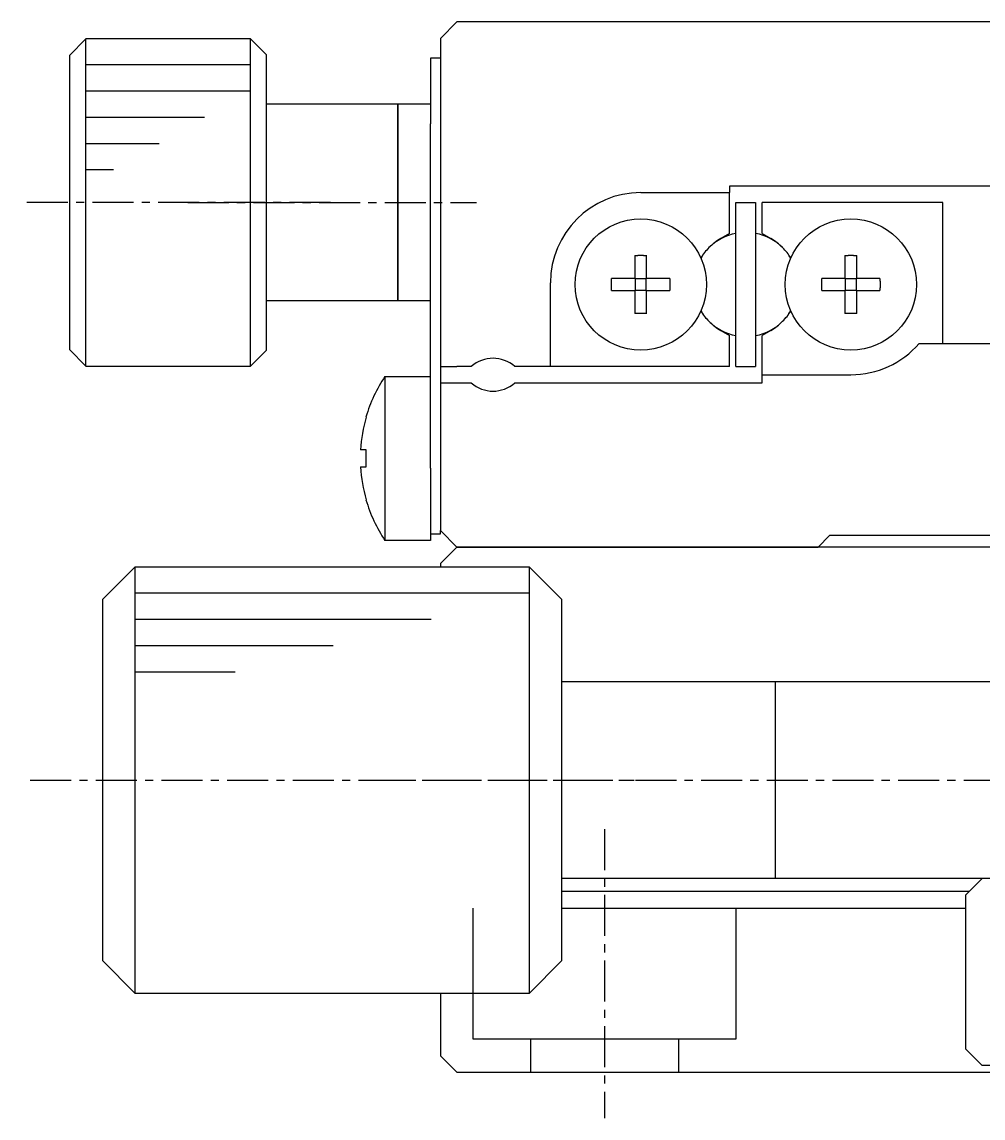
# Model space of a CAD drawing. Extents: x 164 to 411, y 80 to 309.
# Drawn here: x 164.24 to 193.52, y 128.36 to 161.76 of the extents above; entities that cross this region are included whole.
import ezdxf

# ---------------------------------------------------------------- set-up
doc = ezdxf.new("R2010")
doc.units = 0
doc.linetypes.add('CENTER', pattern=[2, 1.25, -0.25, 0.25, -0.25])
doc.layers.get('0').update_dxf_attribs({"linetype": 'CONTINUOUS'})
doc.layers.add('CENTER', color=1, linetype='CENTER')

msp = doc.modelspace()

# ---------------------------------------------------------------- linework, layer by layer
at = {"color": 7, "linetype": 'CONTINUOUS'}
for p, q in [((176.988, 161.255), (177.488, 161.755)), ((236.488, 161.755), (177.488, 161.755)), ((166.188, 161.239), (165.688, 160.737)), ((166.188, 151.271), (166.188, 161.239)), ((166.688, 161.239), (166.188, 161.239)), ((166.688, 161.255), (171.188, 161.255)), ((166.688, 161.255), (166.688, 161.239)), ((171.188, 161.255), (171.188, 151.255)), ((171.188, 161.255), (171.688, 160.755)), ((176.988, 161.255), (176.988, 151.255)), ((165.688, 160.737), (165.688, 151.773)), ((171.688, 151.755), (171.688, 160.755)), ((176.688, 160.655), (176.688, 158.655)), ((176.988, 160.655), (176.688, 160.655)), ((171.688, 159.255), (175.688, 159.255)), ((175.688, 153.255), (175.688, 159.255)), ((175.688, 159.255), (175.688, 153.255)), ((175.688, 159.255), (176.688, 159.255)), ((176.688, 148.155), (176.688, 158.655)), ((228.188, 156.755), (185.788, 156.755)), ((185.788, 156.755), (185.788, 156.555)), ((183.088, 156.555), (185.788, 156.555)), ((185.788, 155.306), (185.788, 156.555)), ((185.988, 151.255), (185.988, 156.255)), ((185.988, 156.255), (186.588, 156.255)), ((186.588, 156.255), (186.588, 151.255)), ((192.288, 156.255), (186.788, 156.255)), ((186.788, 155.306), (186.788, 156.255)), ((192.288, 151.955), (192.288, 156.255)), ((185.788, 155.306), (185.528, 155.156)), ((186.788, 155.306), (187.048, 155.156)), ((182.908, 154.642), (182.908, 153.935)), ((183.268, 153.935), (183.268, 154.642)), ((189.308, 154.642), (189.308, 153.935)), ((189.668, 153.935), (189.668, 154.642)), ((180.338, 151.255), (180.338, 153.805)), ((182.908, 153.935), (182.202, 153.935)), ((182.918, 153.925), (182.908, 153.935)), ((182.918, 153.925), (182.918, 153.586)), ((183.258, 153.925), (182.918, 153.925)), ((183.258, 153.925), (183.268, 153.935)), ((183.258, 153.586), (183.258, 153.925)), ((183.974, 153.935), (183.268, 153.935)), ((189.308, 153.935), (188.602, 153.935)), ((189.318, 153.925), (189.308, 153.935)), ((189.318, 153.925), (189.318, 153.586)), ((189.658, 153.925), (189.318, 153.925)), ((189.658, 153.925), (189.668, 153.935)), ((189.658, 153.586), (189.658, 153.925)), ((190.374, 153.935), (189.668, 153.935)), ((182.202, 153.575), (182.908, 153.575)), ((182.918, 153.586), (182.908, 153.575)), ((182.908, 153.575), (182.908, 152.869)), ((182.918, 153.586), (183.258, 153.586)), ((183.258, 153.586), (183.268, 153.575)), ((183.268, 152.869), (183.268, 153.575)), ((183.268, 153.575), (183.974, 153.575)), ((188.602, 153.575), (189.308, 153.575)), ((189.318, 153.586), (189.308, 153.575)), ((189.308, 153.575), (189.308, 152.869)), ((189.318, 153.586), (189.658, 153.586)), ((189.658, 153.586), (189.668, 153.575)), ((189.668, 152.869), (189.668, 153.575)), ((189.668, 153.575), (190.374, 153.575)), ((175.688, 153.255), (171.688, 153.255)), ((176.688, 153.255), (175.688, 153.255)), ((185.528, 152.355), (185.788, 152.204)), ((187.048, 152.355), (186.788, 152.204)), ((185.788, 151.255), (185.788, 152.204)), ((186.788, 151.005), (186.788, 152.204)), ((165.688, 151.773), (166.188, 151.271)), ((171.688, 151.755), (171.188, 151.255)), ((191.567, 151.955), (194.188, 151.955)), ((166.188, 151.271), (166.688, 151.271)), ((166.688, 151.271), (166.688, 151.255)), ((171.188, 151.255), (166.688, 151.255)), ((176.988, 151.255), (176.988, 150.755)), ((176.988, 151.255), (177.488, 151.255)), ((177.926, 151.255), (177.488, 151.255)), ((180.338, 151.255), (179.249, 151.255)), ((185.788, 151.255), (180.338, 151.255)), ((185.988, 151.255), (186.588, 151.255)), ((186.788, 150.755), (186.788, 151.005)), ((186.788, 151.005), (189.488, 151.005)), ((175.296, 150.955), (176.688, 150.955)), ((175.296, 150.955), (175.296, 145.955)), ((176.988, 150.755), (176.988, 146.255)), ((176.988, 150.755), (177.488, 150.755)), ((177.488, 150.755), (177.926, 150.755)), ((179.249, 150.755), (186.788, 150.755)), ((174.725, 149.714), (174.718, 149.717)), ((174.725, 148.715), (174.553, 148.715)), ((174.553, 148.195), (174.725, 148.195)), ((176.688, 148.155), (176.688, 146.155)), ((174.718, 147.193), (174.725, 147.197)), ((176.688, 146.155), (176.988, 146.155)), ((176.688, 146.155), (176.688, 145.955)), ((176.988, 146.255), (177.488, 145.755)), ((176.988, 146.155), (176.988, 146.255)), ((188.838, 146.105), (188.488, 145.755)), ((196.788, 146.105), (188.838, 146.105)), ((176.688, 145.955), (175.296, 145.955)), ((176.988, 145.255), (177.488, 145.755)), ((176.988, 145.255), (177.488, 145.755)), ((188.488, 145.755), (177.488, 145.755)), ((177.488, 145.755), (188.488, 145.755)), ((225.488, 145.755), (188.488, 145.755)), ((166.688, 144.155), (167.688, 145.155)), ((167.688, 132.155), (167.688, 145.155)), ((167.688, 145.155), (179.688, 145.155)), ((176.988, 145.255), (176.988, 145.155)), ((176.988, 145.255), (176.988, 145.155)), ((179.688, 145.155), (180.688, 144.155)), ((179.688, 145.155), (179.688, 138.596)), ((166.688, 144.155), (166.688, 133.155)), ((180.688, 138.605), (180.688, 144.155)), ((180.688, 141.655), (187.188, 141.655)), ((187.183, 141.655), (187.188, 141.655)), ((187.188, 141.655), (196.188, 141.655)), ((187.188, 141.655), (187.193, 141.655)), ((187.188, 138.788), (187.188, 141.655)), ((187.188, 138.655), (187.188, 138.788)), ((187.188, 138.498), (187.188, 138.655)), ((179.688, 138.596), (179.688, 132.155)), ((180.688, 133.155), (180.688, 138.605)), ((187.188, 135.655), (187.188, 138.498)), ((187.188, 135.655), (180.688, 135.655)), ((187.188, 135.655), (187.183, 135.655)), ((196.188, 135.655), (187.188, 135.655)), ((187.193, 135.655), (187.188, 135.655)), ((192.988, 135.155), (193.488, 135.655)), ((193.088, 135.255), (180.688, 135.255)), ((192.988, 130.455), (192.988, 135.155)), ((180.688, 134.755), (192.988, 134.755)), ((167.688, 132.155), (166.688, 133.155)), ((180.688, 133.155), (179.688, 132.155)), ((179.688, 132.155), (167.688, 132.155)), ((176.988, 132.155), (176.988, 131.455)), ((176.988, 131.455), (176.988, 130.255)), ((193.488, 129.955), (192.988, 130.455)), ((177.488, 129.755), (176.988, 130.255)), ((198.535, 129.955), (193.488, 129.955)), ((177.488, 129.755), (236.488, 129.755))]:
    msp.add_line(p, q, dxfattribs=at)
at = {"color": 3, "linetype": 'CONTINUOUS'}
for p, q in [((166.188, 160.455), (171.188, 160.455)), ((166.188, 159.655), (171.188, 159.655)), ((166.188, 158.855), (169.802, 158.855)), ((166.188, 158.055), (168.417, 158.055)), ((166.188, 157.255), (167.031, 157.255)), ((167.688, 144.355), (179.688, 144.355)), ((167.688, 143.555), (176.702, 143.555)), ((167.688, 142.755), (173.717, 142.755)), ((167.688, 141.955), (170.731, 141.955)), ((177.988, 130.755), (177.988, 134.755)), ((185.988, 134.755), (185.988, 130.755)), ((185.988, 130.755), (177.988, 130.755)), ((179.738, 129.755), (179.738, 130.755)), ((184.238, 130.755), (184.238, 129.755))]:
    msp.add_line(p, q, dxfattribs=at)
at = {"color": 7, "linetype": 'CONTINUOUS'}
for points in [[(182.909, 154.642, 0), (182.911, 154.642, 0), (182.913, 154.642, 0), (182.917, 154.642, 0), (182.919, 154.642, 0), (182.923, 154.642, 0), (182.925, 154.642, 0), (182.927, 154.642, 0), (182.931, 154.642, 0), (182.933, 154.642, 0), (182.937, 154.642, 0), (182.939, 154.642, 0), (182.941, 154.642, 0), (182.945, 154.642, 0), (182.947, 154.642, 0), (182.951, 154.642, 0), (182.953, 154.642, 0), (182.955, 154.642, 0), (182.959, 154.642, 0), (182.961, 154.642, 0), (182.965, 154.642, 0), (182.967, 154.642, 0), (182.969, 154.642, 0), (182.973, 154.642, 0), (182.975, 154.642, 0), (182.979, 154.642, 0), (182.981, 154.642, 0), (182.985, 154.642, 0), (182.987, 154.642, 0), (182.989, 154.642, 0), (182.993, 154.642, 0), (182.995, 154.642, 0), (182.999, 154.642, 0), (183.001, 154.642, 0), (183.003, 154.642, 0), (183.007, 154.644, 0), (183.009, 154.644, 0), (183.013, 154.644, 0), (183.015, 154.644, 0), (183.017, 154.644, 0), (183.021, 154.644, 0), (183.023, 154.644, 0), (183.027, 154.644, 0), (183.029, 154.644, 0), (183.031, 154.644, 0), (183.035, 154.644, 0), (183.037, 154.644, 0), (183.041, 154.644, 0), (183.043, 154.644, 0), (183.045, 154.644, 0), (183.049, 154.644, 0), (183.051, 154.644, 0), (183.055, 154.644, 0), (183.057, 154.644, 0), (183.059, 154.644, 0), (183.063, 154.644, 0), (183.065, 154.644, 0), (183.069, 154.644, 0), (183.071, 154.644, 0), (183.075, 154.644, 0), (183.077, 154.644, 0), (183.079, 154.644, 0), (183.083, 154.644, 0), (183.085, 154.644, 0), (183.089, 154.644, 0), (183.091, 154.644, 0), (183.093, 154.644, 0), (183.097, 154.644, 0), (183.099, 154.644, 0), (183.103, 154.644, 0), (183.105, 154.644, 0), (183.107, 154.644, 0), (183.111, 154.644, 0), (183.113, 154.644, 0), (183.117, 154.644, 0), (183.119, 154.644, 0), (183.121, 154.644, 0), (183.125, 154.644, 0), (183.127, 154.644, 0), (183.131, 154.644, 0), (183.133, 154.644, 0), (183.135, 154.644, 0), (183.139, 154.644, 0), (183.141, 154.644, 0), (183.145, 154.644, 0), (183.147, 154.644, 0), (183.151, 154.644, 0), (183.153, 154.644, 0), (183.155, 154.644, 0), (183.159, 154.644, 0), (183.161, 154.644, 0), (183.165, 154.644, 0), (183.167, 154.644, 0), (183.169, 154.644, 0), (183.173, 154.642, 0), (183.175, 154.642, 0), (183.179, 154.642, 0), (183.181, 154.642, 0), (183.183, 154.642, 0), (183.187, 154.642, 0), (183.189, 154.642, 0), (183.193, 154.642, 0), (183.195, 154.642, 0), (183.197, 154.642, 0), (183.201, 154.642, 0), (183.203, 154.642, 0), (183.207, 154.642, 0), (183.209, 154.642, 0), (183.211, 154.642, 0), (183.215, 154.642, 0), (183.217, 154.642, 0), (183.221, 154.642, 0), (183.223, 154.642, 0), (183.225, 154.642, 0), (183.229, 154.642, 0), (183.231, 154.642, 0), (183.235, 154.642, 0), (183.237, 154.642, 0), (183.241, 154.642, 0), (183.243, 154.642, 0), (183.245, 154.642, 0), (183.249, 154.642, 0), (183.251, 154.642, 0), (183.255, 154.642, 0), (183.257, 154.642, 0), (183.259, 154.642, 0), (183.263, 154.642, 0), (183.265, 154.642, 0), (183.269, 154.642, 0)], [(189.309, 154.642, 0), (189.311, 154.642, 0), (189.313, 154.642, 0), (189.317, 154.642, 0), (189.319, 154.642, 0), (189.323, 154.642, 0), (189.325, 154.642, 0), (189.327, 154.642, 0), (189.331, 154.642, 0), (189.333, 154.642, 0), (189.337, 154.642, 0), (189.339, 154.642, 0), (189.341, 154.642, 0), (189.345, 154.642, 0), (189.347, 154.642, 0), (189.351, 154.642, 0), (189.353, 154.642, 0), (189.355, 154.642, 0), (189.359, 154.642, 0), (189.361, 154.642, 0), (189.365, 154.642, 0), (189.367, 154.642, 0), (189.369, 154.642, 0), (189.373, 154.642, 0), (189.375, 154.642, 0), (189.379, 154.642, 0), (189.381, 154.642, 0), (189.385, 154.642, 0), (189.387, 154.642, 0), (189.389, 154.642, 0), (189.393, 154.642, 0), (189.395, 154.642, 0), (189.399, 154.642, 0), (189.401, 154.642, 0), (189.403, 154.642, 0), (189.407, 154.644, 0), (189.409, 154.644, 0), (189.413, 154.644, 0), (189.415, 154.644, 0), (189.417, 154.644, 0), (189.421, 154.644, 0), (189.423, 154.644, 0), (189.427, 154.644, 0), (189.429, 154.644, 0), (189.431, 154.644, 0), (189.435, 154.644, 0), (189.437, 154.644, 0), (189.441, 154.644, 0), (189.443, 154.644, 0), (189.445, 154.644, 0), (189.449, 154.644, 0), (189.451, 154.644, 0), (189.455, 154.644, 0), (189.457, 154.644, 0), (189.459, 154.644, 0), (189.463, 154.644, 0), (189.465, 154.644, 0), (189.469, 154.644, 0), (189.471, 154.644, 0), (189.475, 154.644, 0), (189.477, 154.644, 0), (189.479, 154.644, 0), (189.483, 154.644, 0), (189.485, 154.644, 0), (189.489, 154.644, 0), (189.491, 154.644, 0), (189.493, 154.644, 0), (189.497, 154.644, 0), (189.499, 154.644, 0), (189.503, 154.644, 0), (189.505, 154.644, 0), (189.507, 154.644, 0), (189.511, 154.644, 0), (189.513, 154.644, 0), (189.517, 154.644, 0), (189.519, 154.644, 0), (189.521, 154.644, 0), (189.525, 154.644, 0), (189.527, 154.644, 0), (189.531, 154.644, 0), (189.533, 154.644, 0), (189.535, 154.644, 0), (189.539, 154.644, 0), (189.541, 154.644, 0), (189.545, 154.644, 0), (189.547, 154.644, 0), (189.551, 154.644, 0), (189.553, 154.644, 0), (189.555, 154.644, 0), (189.559, 154.644, 0), (189.561, 154.644, 0), (189.565, 154.644, 0), (189.567, 154.644, 0), (189.569, 154.644, 0), (189.573, 154.642, 0), (189.575, 154.642, 0), (189.579, 154.642, 0), (189.581, 154.642, 0), (189.583, 154.642, 0), (189.587, 154.642, 0), (189.589, 154.642, 0), (189.593, 154.642, 0), (189.595, 154.642, 0), (189.597, 154.642, 0), (189.601, 154.642, 0), (189.603, 154.642, 0), (189.607, 154.642, 0), (189.609, 154.642, 0), (189.611, 154.642, 0), (189.615, 154.642, 0), (189.617, 154.642, 0), (189.621, 154.642, 0), (189.623, 154.642, 0), (189.625, 154.642, 0), (189.629, 154.642, 0), (189.631, 154.642, 0), (189.635, 154.642, 0), (189.637, 154.642, 0), (189.641, 154.642, 0), (189.643, 154.642, 0), (189.645, 154.642, 0), (189.649, 154.642, 0), (189.651, 154.642, 0), (189.655, 154.642, 0), (189.657, 154.642, 0), (189.659, 154.642, 0), (189.663, 154.642, 0), (189.665, 154.642, 0), (189.669, 154.642, 0)], [(182.201, 153.574, 0), (182.201, 153.578, 0), (182.201, 153.58, 0), (182.201, 153.584, 0), (182.201, 153.586, 0), (182.201, 153.588, 0), (182.201, 153.592, 0), (182.201, 153.594, 0), (182.201, 153.598, 0), (182.201, 153.6, 0), (182.201, 153.602, 0), (182.201, 153.606, 0), (182.201, 153.608, 0), (182.201, 153.612, 0), (182.201, 153.614, 0), (182.201, 153.618, 0), (182.201, 153.62, 0), (182.201, 153.622, 0), (182.201, 153.626, 0), (182.201, 153.628, 0), (182.201, 153.632, 0), (182.201, 153.634, 0), (182.201, 153.636, 0), (182.201, 153.64, 0), (182.201, 153.642, 0), (182.201, 153.646, 0), (182.201, 153.648, 0), (182.201, 153.65, 0), (182.201, 153.654, 0), (182.201, 153.656, 0), (182.201, 153.66, 0), (182.201, 153.662, 0), (182.201, 153.664, 0), (182.201, 153.668, 0), (182.201, 153.67, 0), (182.199, 153.674, 0), (182.199, 153.676, 0), (182.199, 153.678, 0), (182.199, 153.682, 0), (182.199, 153.684, 0), (182.199, 153.688, 0), (182.199, 153.69, 0), (182.199, 153.692, 0), (182.199, 153.696, 0), (182.199, 153.698, 0), (182.199, 153.702, 0), (182.199, 153.704, 0), (182.199, 153.708, 0), (182.199, 153.71, 0), (182.199, 153.712, 0), (182.199, 153.716, 0), (182.199, 153.718, 0), (182.199, 153.722, 0), (182.199, 153.724, 0), (182.199, 153.726, 0), (182.199, 153.73, 0), (182.199, 153.732, 0), (182.199, 153.736, 0), (182.199, 153.738, 0), (182.199, 153.74, 0), (182.199, 153.744, 0), (182.199, 153.746, 0), (182.199, 153.75, 0), (182.199, 153.752, 0), (182.199, 153.754, 0), (182.199, 153.758, 0), (182.199, 153.76, 0), (182.199, 153.764, 0), (182.199, 153.766, 0), (182.199, 153.768, 0), (182.199, 153.772, 0), (182.199, 153.774, 0), (182.199, 153.778, 0), (182.199, 153.78, 0), (182.199, 153.784, 0), (182.199, 153.786, 0), (182.199, 153.788, 0), (182.199, 153.792, 0), (182.199, 153.794, 0), (182.199, 153.798, 0), (182.199, 153.8, 0), (182.199, 153.802, 0), (182.199, 153.806, 0), (182.199, 153.808, 0), (182.199, 153.812, 0), (182.199, 153.814, 0), (182.199, 153.816, 0), (182.199, 153.82, 0), (182.199, 153.822, 0), (182.199, 153.826, 0), (182.199, 153.828, 0), (182.199, 153.83, 0), (182.199, 153.834, 0), (182.199, 153.836, 0), (182.201, 153.84, 0), (182.201, 153.842, 0), (182.201, 153.844, 0), (182.201, 153.848, 0), (182.201, 153.85, 0), (182.201, 153.854, 0), (182.201, 153.856, 0), (182.201, 153.858, 0), (182.201, 153.862, 0), (182.201, 153.864, 0), (182.201, 153.868, 0), (182.201, 153.87, 0), (182.201, 153.874, 0), (182.201, 153.876, 0), (182.201, 153.878, 0), (182.201, 153.882, 0), (182.201, 153.884, 0), (182.201, 153.888, 0), (182.201, 153.89, 0), (182.201, 153.892, 0), (182.201, 153.896, 0), (182.201, 153.898, 0), (182.201, 153.902, 0), (182.201, 153.904, 0), (182.201, 153.906, 0), (182.201, 153.91, 0), (182.201, 153.912, 0), (182.201, 153.916, 0), (182.201, 153.918, 0), (182.201, 153.92, 0), (182.201, 153.924, 0), (182.201, 153.926, 0), (182.201, 153.93, 0), (182.201, 153.932, 0), (182.201, 153.934, 0)], [(183.975, 153.934, 0), (183.975, 153.932, 0), (183.975, 153.93, 0), (183.975, 153.926, 0), (183.975, 153.924, 0), (183.975, 153.92, 0), (183.975, 153.918, 0), (183.975, 153.916, 0), (183.975, 153.912, 0), (183.975, 153.91, 0), (183.975, 153.906, 0), (183.975, 153.904, 0), (183.975, 153.902, 0), (183.975, 153.898, 0), (183.975, 153.896, 0), (183.975, 153.892, 0), (183.975, 153.89, 0), (183.975, 153.888, 0), (183.975, 153.884, 0), (183.975, 153.882, 0), (183.975, 153.878, 0), (183.975, 153.876, 0), (183.975, 153.874, 0), (183.975, 153.87, 0), (183.975, 153.868, 0), (183.975, 153.864, 0), (183.975, 153.862, 0), (183.977, 153.858, 0), (183.977, 153.856, 0), (183.977, 153.854, 0), (183.977, 153.85, 0), (183.977, 153.848, 0), (183.977, 153.844, 0), (183.977, 153.842, 0), (183.977, 153.84, 0), (183.977, 153.836, 0), (183.977, 153.834, 0), (183.977, 153.83, 0), (183.977, 153.828, 0), (183.977, 153.826, 0), (183.977, 153.822, 0), (183.977, 153.82, 0), (183.977, 153.816, 0), (183.977, 153.814, 0), (183.977, 153.812, 0), (183.977, 153.808, 0), (183.977, 153.806, 0), (183.977, 153.802, 0), (183.977, 153.8, 0), (183.977, 153.798, 0), (183.977, 153.794, 0), (183.977, 153.792, 0), (183.977, 153.788, 0), (183.977, 153.786, 0), (183.977, 153.784, 0), (183.977, 153.78, 0), (183.977, 153.778, 0), (183.977, 153.774, 0), (183.977, 153.772, 0), (183.977, 153.768, 0), (183.977, 153.766, 0), (183.977, 153.764, 0), (183.977, 153.76, 0), (183.977, 153.758, 0), (183.977, 153.754, 0), (183.977, 153.752, 0), (183.977, 153.75, 0), (183.977, 153.746, 0), (183.977, 153.744, 0), (183.977, 153.74, 0), (183.977, 153.738, 0), (183.977, 153.736, 0), (183.977, 153.732, 0), (183.977, 153.73, 0), (183.977, 153.726, 0), (183.977, 153.724, 0), (183.977, 153.722, 0), (183.977, 153.718, 0), (183.977, 153.716, 0), (183.977, 153.712, 0), (183.977, 153.71, 0), (183.977, 153.708, 0), (183.977, 153.704, 0), (183.977, 153.702, 0), (183.977, 153.698, 0), (183.977, 153.696, 0), (183.977, 153.692, 0), (183.977, 153.69, 0), (183.977, 153.688, 0), (183.977, 153.684, 0), (183.977, 153.682, 0), (183.977, 153.678, 0), (183.977, 153.676, 0), (183.977, 153.674, 0), (183.977, 153.67, 0), (183.977, 153.668, 0), (183.977, 153.664, 0), (183.977, 153.662, 0), (183.977, 153.66, 0), (183.977, 153.656, 0), (183.977, 153.654, 0), (183.977, 153.65, 0), (183.975, 153.648, 0), (183.975, 153.646, 0), (183.975, 153.642, 0), (183.975, 153.64, 0), (183.975, 153.636, 0), (183.975, 153.634, 0), (183.975, 153.632, 0), (183.975, 153.628, 0), (183.975, 153.626, 0), (183.975, 153.622, 0), (183.975, 153.62, 0), (183.975, 153.618, 0), (183.975, 153.614, 0), (183.975, 153.612, 0), (183.975, 153.608, 0), (183.975, 153.606, 0), (183.975, 153.602, 0), (183.975, 153.6, 0), (183.975, 153.598, 0), (183.975, 153.594, 0), (183.975, 153.592, 0), (183.975, 153.588, 0), (183.975, 153.586, 0), (183.975, 153.584, 0), (183.975, 153.58, 0), (183.975, 153.578, 0), (183.975, 153.574, 0)], [(188.601, 153.574, 0), (188.601, 153.578, 0), (188.601, 153.58, 0), (188.601, 153.584, 0), (188.601, 153.586, 0), (188.601, 153.588, 0), (188.601, 153.592, 0), (188.601, 153.594, 0), (188.601, 153.598, 0), (188.601, 153.6, 0), (188.601, 153.602, 0), (188.601, 153.606, 0), (188.601, 153.608, 0), (188.601, 153.612, 0), (188.601, 153.614, 0), (188.601, 153.618, 0), (188.601, 153.62, 0), (188.601, 153.622, 0), (188.601, 153.626, 0), (188.601, 153.628, 0), (188.601, 153.632, 0), (188.601, 153.634, 0), (188.601, 153.636, 0), (188.601, 153.64, 0), (188.601, 153.642, 0), (188.601, 153.646, 0), (188.601, 153.648, 0), (188.601, 153.65, 0), (188.601, 153.654, 0), (188.601, 153.656, 0), (188.601, 153.66, 0), (188.601, 153.662, 0), (188.601, 153.664, 0), (188.601, 153.668, 0), (188.601, 153.67, 0), (188.599, 153.674, 0), (188.599, 153.676, 0), (188.599, 153.678, 0), (188.599, 153.682, 0), (188.599, 153.684, 0), (188.599, 153.688, 0), (188.599, 153.69, 0), (188.599, 153.692, 0), (188.599, 153.696, 0), (188.599, 153.698, 0), (188.599, 153.702, 0), (188.599, 153.704, 0), (188.599, 153.708, 0), (188.599, 153.71, 0), (188.599, 153.712, 0), (188.599, 153.716, 0), (188.599, 153.718, 0), (188.599, 153.722, 0), (188.599, 153.724, 0), (188.599, 153.726, 0), (188.599, 153.73, 0), (188.599, 153.732, 0), (188.599, 153.736, 0), (188.599, 153.738, 0), (188.599, 153.74, 0), (188.599, 153.744, 0), (188.599, 153.746, 0), (188.599, 153.75, 0), (188.599, 153.752, 0), (188.599, 153.754, 0), (188.599, 153.758, 0), (188.599, 153.76, 0), (188.599, 153.764, 0), (188.599, 153.766, 0), (188.599, 153.768, 0), (188.599, 153.772, 0), (188.599, 153.774, 0), (188.599, 153.778, 0), (188.599, 153.78, 0), (188.599, 153.784, 0), (188.599, 153.786, 0), (188.599, 153.788, 0), (188.599, 153.792, 0), (188.599, 153.794, 0), (188.599, 153.798, 0), (188.599, 153.8, 0), (188.599, 153.802, 0), (188.599, 153.806, 0), (188.599, 153.808, 0), (188.599, 153.812, 0), (188.599, 153.814, 0), (188.599, 153.816, 0), (188.599, 153.82, 0), (188.599, 153.822, 0), (188.599, 153.826, 0), (188.599, 153.828, 0), (188.599, 153.83, 0), (188.599, 153.834, 0), (188.599, 153.836, 0), (188.601, 153.84, 0), (188.601, 153.842, 0), (188.601, 153.844, 0), (188.601, 153.848, 0), (188.601, 153.85, 0), (188.601, 153.854, 0), (188.601, 153.856, 0), (188.601, 153.858, 0), (188.601, 153.862, 0), (188.601, 153.864, 0), (188.601, 153.868, 0), (188.601, 153.87, 0), (188.601, 153.874, 0), (188.601, 153.876, 0), (188.601, 153.878, 0), (188.601, 153.882, 0), (188.601, 153.884, 0), (188.601, 153.888, 0), (188.601, 153.89, 0), (188.601, 153.892, 0), (188.601, 153.896, 0), (188.601, 153.898, 0), (188.601, 153.902, 0), (188.601, 153.904, 0), (188.601, 153.906, 0), (188.601, 153.91, 0), (188.601, 153.912, 0), (188.601, 153.916, 0), (188.601, 153.918, 0), (188.601, 153.92, 0), (188.601, 153.924, 0), (188.601, 153.926, 0), (188.601, 153.93, 0), (188.601, 153.932, 0), (188.601, 153.934, 0)], [(190.375, 153.934, 0), (190.375, 153.932, 0), (190.375, 153.93, 0), (190.375, 153.926, 0), (190.375, 153.924, 0), (190.375, 153.92, 0), (190.375, 153.918, 0), (190.375, 153.916, 0), (190.375, 153.912, 0), (190.375, 153.91, 0), (190.375, 153.906, 0), (190.375, 153.904, 0), (190.375, 153.902, 0), (190.375, 153.898, 0), (190.375, 153.896, 0), (190.375, 153.892, 0), (190.375, 153.89, 0), (190.375, 153.888, 0), (190.375, 153.884, 0), (190.375, 153.882, 0), (190.375, 153.878, 0), (190.375, 153.876, 0), (190.375, 153.874, 0), (190.375, 153.87, 0), (190.375, 153.868, 0), (190.375, 153.864, 0), (190.375, 153.862, 0), (190.377, 153.858, 0), (190.377, 153.856, 0), (190.377, 153.854, 0), (190.377, 153.85, 0), (190.377, 153.848, 0), (190.377, 153.844, 0), (190.377, 153.842, 0), (190.377, 153.84, 0), (190.377, 153.836, 0), (190.377, 153.834, 0), (190.377, 153.83, 0), (190.377, 153.828, 0), (190.377, 153.826, 0), (190.377, 153.822, 0), (190.377, 153.82, 0), (190.377, 153.816, 0), (190.377, 153.814, 0), (190.377, 153.812, 0), (190.377, 153.808, 0), (190.377, 153.806, 0), (190.377, 153.802, 0), (190.377, 153.8, 0), (190.377, 153.798, 0), (190.377, 153.794, 0), (190.377, 153.792, 0), (190.377, 153.788, 0), (190.377, 153.786, 0), (190.377, 153.784, 0), (190.377, 153.78, 0), (190.377, 153.778, 0), (190.377, 153.774, 0), (190.377, 153.772, 0), (190.377, 153.768, 0), (190.377, 153.766, 0), (190.377, 153.764, 0), (190.377, 153.76, 0), (190.377, 153.758, 0), (190.377, 153.754, 0), (190.377, 153.752, 0), (190.377, 153.75, 0), (190.377, 153.746, 0), (190.377, 153.744, 0), (190.377, 153.74, 0), (190.377, 153.738, 0), (190.377, 153.736, 0), (190.377, 153.732, 0), (190.377, 153.73, 0), (190.377, 153.726, 0), (190.377, 153.724, 0), (190.377, 153.722, 0), (190.377, 153.718, 0), (190.377, 153.716, 0), (190.377, 153.712, 0), (190.377, 153.71, 0), (190.377, 153.708, 0), (190.377, 153.704, 0), (190.377, 153.702, 0), (190.377, 153.698, 0), (190.377, 153.696, 0), (190.377, 153.692, 0), (190.377, 153.69, 0), (190.377, 153.688, 0), (190.377, 153.684, 0), (190.377, 153.682, 0), (190.377, 153.678, 0), (190.377, 153.676, 0), (190.377, 153.674, 0), (190.377, 153.67, 0), (190.377, 153.668, 0), (190.377, 153.664, 0), (190.377, 153.662, 0), (190.377, 153.66, 0), (190.377, 153.656, 0), (190.377, 153.654, 0), (190.377, 153.65, 0), (190.375, 153.648, 0), (190.375, 153.646, 0), (190.375, 153.642, 0), (190.375, 153.64, 0), (190.375, 153.636, 0), (190.375, 153.634, 0), (190.375, 153.632, 0), (190.375, 153.628, 0), (190.375, 153.626, 0), (190.375, 153.622, 0), (190.375, 153.62, 0), (190.375, 153.618, 0), (190.375, 153.614, 0), (190.375, 153.612, 0), (190.375, 153.608, 0), (190.375, 153.606, 0), (190.375, 153.602, 0), (190.375, 153.6, 0), (190.375, 153.598, 0), (190.375, 153.594, 0), (190.375, 153.592, 0), (190.375, 153.588, 0), (190.375, 153.586, 0), (190.375, 153.584, 0), (190.375, 153.58, 0), (190.375, 153.578, 0), (190.375, 153.574, 0)], [(183.269, 152.868, 0), (183.265, 152.868, 0), (183.263, 152.868, 0), (183.259, 152.868, 0), (183.257, 152.868, 0), (183.255, 152.868, 0), (183.251, 152.868, 0), (183.249, 152.868, 0), (183.245, 152.868, 0), (183.243, 152.868, 0), (183.241, 152.868, 0), (183.237, 152.868, 0), (183.235, 152.868, 0), (183.231, 152.868, 0), (183.229, 152.868, 0), (183.225, 152.868, 0), (183.223, 152.868, 0), (183.221, 152.868, 0), (183.217, 152.868, 0), (183.215, 152.868, 0), (183.211, 152.868, 0), (183.209, 152.868, 0), (183.207, 152.868, 0), (183.203, 152.868, 0), (183.201, 152.868, 0), (183.197, 152.868, 0), (183.195, 152.868, 0), (183.193, 152.868, 0), (183.189, 152.866, 0), (183.187, 152.866, 0), (183.183, 152.866, 0), (183.181, 152.866, 0), (183.179, 152.866, 0), (183.175, 152.866, 0), (183.173, 152.866, 0), (183.169, 152.866, 0), (183.167, 152.866, 0), (183.165, 152.866, 0), (183.161, 152.866, 0), (183.159, 152.866, 0), (183.155, 152.866, 0), (183.153, 152.866, 0), (183.151, 152.866, 0), (183.147, 152.866, 0), (183.145, 152.866, 0), (183.141, 152.866, 0), (183.139, 152.866, 0), (183.135, 152.866, 0), (183.133, 152.866, 0), (183.131, 152.866, 0), (183.127, 152.866, 0), (183.125, 152.866, 0), (183.121, 152.866, 0), (183.119, 152.866, 0), (183.117, 152.866, 0), (183.113, 152.866, 0), (183.111, 152.866, 0), (183.107, 152.866, 0), (183.105, 152.866, 0), (183.103, 152.866, 0), (183.099, 152.866, 0), (183.097, 152.866, 0), (183.093, 152.866, 0), (183.091, 152.866, 0), (183.089, 152.866, 0), (183.085, 152.866, 0), (183.083, 152.866, 0), (183.079, 152.866, 0), (183.077, 152.866, 0), (183.075, 152.866, 0), (183.071, 152.866, 0), (183.069, 152.866, 0), (183.065, 152.866, 0), (183.063, 152.866, 0), (183.059, 152.866, 0), (183.057, 152.866, 0), (183.055, 152.866, 0), (183.051, 152.866, 0), (183.049, 152.866, 0), (183.045, 152.866, 0), (183.043, 152.866, 0), (183.041, 152.866, 0), (183.037, 152.866, 0), (183.035, 152.866, 0), (183.031, 152.866, 0), (183.029, 152.866, 0), (183.027, 152.866, 0), (183.023, 152.866, 0), (183.021, 152.866, 0), (183.017, 152.866, 0), (183.015, 152.866, 0), (183.013, 152.866, 0), (183.009, 152.866, 0), (183.007, 152.866, 0), (183.003, 152.866, 0), (183.001, 152.866, 0), (182.999, 152.866, 0), (182.995, 152.866, 0), (182.993, 152.866, 0), (182.989, 152.866, 0), (182.987, 152.866, 0), (182.985, 152.868, 0), (182.981, 152.868, 0), (182.979, 152.868, 0), (182.975, 152.868, 0), (182.973, 152.868, 0), (182.969, 152.868, 0), (182.967, 152.868, 0), (182.965, 152.868, 0), (182.961, 152.868, 0), (182.959, 152.868, 0), (182.955, 152.868, 0), (182.953, 152.868, 0), (182.951, 152.868, 0), (182.947, 152.868, 0), (182.945, 152.868, 0), (182.941, 152.868, 0), (182.939, 152.868, 0), (182.937, 152.868, 0), (182.933, 152.868, 0), (182.931, 152.868, 0), (182.927, 152.868, 0), (182.925, 152.868, 0), (182.923, 152.868, 0), (182.919, 152.868, 0), (182.917, 152.868, 0), (182.913, 152.868, 0), (182.911, 152.868, 0), (182.909, 152.868, 0)], [(189.669, 152.868, 0), (189.665, 152.868, 0), (189.663, 152.868, 0), (189.659, 152.868, 0), (189.657, 152.868, 0), (189.655, 152.868, 0), (189.651, 152.868, 0), (189.649, 152.868, 0), (189.645, 152.868, 0), (189.643, 152.868, 0), (189.641, 152.868, 0), (189.637, 152.868, 0), (189.635, 152.868, 0), (189.631, 152.868, 0), (189.629, 152.868, 0), (189.625, 152.868, 0), (189.623, 152.868, 0), (189.621, 152.868, 0), (189.617, 152.868, 0), (189.615, 152.868, 0), (189.611, 152.868, 0), (189.609, 152.868, 0), (189.607, 152.868, 0), (189.603, 152.868, 0), (189.601, 152.868, 0), (189.597, 152.868, 0), (189.595, 152.868, 0), (189.593, 152.868, 0), (189.589, 152.866, 0), (189.587, 152.866, 0), (189.583, 152.866, 0), (189.581, 152.866, 0), (189.579, 152.866, 0), (189.575, 152.866, 0), (189.573, 152.866, 0), (189.569, 152.866, 0), (189.567, 152.866, 0), (189.565, 152.866, 0), (189.561, 152.866, 0), (189.559, 152.866, 0), (189.555, 152.866, 0), (189.553, 152.866, 0), (189.551, 152.866, 0), (189.547, 152.866, 0), (189.545, 152.866, 0), (189.541, 152.866, 0), (189.539, 152.866, 0), (189.535, 152.866, 0), (189.533, 152.866, 0), (189.531, 152.866, 0), (189.527, 152.866, 0), (189.525, 152.866, 0), (189.521, 152.866, 0), (189.519, 152.866, 0), (189.517, 152.866, 0), (189.513, 152.866, 0), (189.511, 152.866, 0), (189.507, 152.866, 0), (189.505, 152.866, 0), (189.503, 152.866, 0), (189.499, 152.866, 0), (189.497, 152.866, 0), (189.493, 152.866, 0), (189.491, 152.866, 0), (189.489, 152.866, 0), (189.485, 152.866, 0), (189.483, 152.866, 0), (189.479, 152.866, 0), (189.477, 152.866, 0), (189.475, 152.866, 0), (189.471, 152.866, 0), (189.469, 152.866, 0), (189.465, 152.866, 0), (189.463, 152.866, 0), (189.459, 152.866, 0), (189.457, 152.866, 0), (189.455, 152.866, 0), (189.451, 152.866, 0), (189.449, 152.866, 0), (189.445, 152.866, 0), (189.443, 152.866, 0), (189.441, 152.866, 0), (189.437, 152.866, 0), (189.435, 152.866, 0), (189.431, 152.866, 0), (189.429, 152.866, 0), (189.427, 152.866, 0), (189.423, 152.866, 0), (189.421, 152.866, 0), (189.417, 152.866, 0), (189.415, 152.866, 0), (189.413, 152.866, 0), (189.409, 152.866, 0), (189.407, 152.866, 0), (189.403, 152.866, 0), (189.401, 152.866, 0), (189.399, 152.866, 0), (189.395, 152.866, 0), (189.393, 152.866, 0), (189.389, 152.866, 0), (189.387, 152.866, 0), (189.385, 152.868, 0), (189.381, 152.868, 0), (189.379, 152.868, 0), (189.375, 152.868, 0), (189.373, 152.868, 0), (189.369, 152.868, 0), (189.367, 152.868, 0), (189.365, 152.868, 0), (189.361, 152.868, 0), (189.359, 152.868, 0), (189.355, 152.868, 0), (189.353, 152.868, 0), (189.351, 152.868, 0), (189.347, 152.868, 0), (189.345, 152.868, 0), (189.341, 152.868, 0), (189.339, 152.868, 0), (189.337, 152.868, 0), (189.333, 152.868, 0), (189.331, 152.868, 0), (189.327, 152.868, 0), (189.325, 152.868, 0), (189.323, 152.868, 0), (189.319, 152.868, 0), (189.317, 152.868, 0), (189.313, 152.868, 0), (189.311, 152.868, 0), (189.309, 152.868, 0)], [(174.725, 148.194, 0), (174.725, 148.198, 0), (174.725, 148.202, 0), (174.725, 148.208, 0), (174.725, 148.212, 0), (174.725, 148.216, 0), (174.725, 148.22, 0), (174.725, 148.224, 0), (174.723, 148.228, 0), (174.723, 148.232, 0), (174.723, 148.236, 0), (174.723, 148.24, 0), (174.723, 148.244, 0), (174.723, 148.248, 0), (174.723, 148.252, 0), (174.723, 148.256, 0), (174.723, 148.26, 0), (174.723, 148.264, 0), (174.723, 148.268, 0), (174.723, 148.272, 0), (174.721, 148.276, 0), (174.721, 148.28, 0), (174.721, 148.284, 0), (174.721, 148.288, 0), (174.721, 148.292, 0), (174.721, 148.296, 0), (174.721, 148.3, 0), (174.721, 148.304, 0), (174.721, 148.308, 0), (174.721, 148.312, 0), (174.721, 148.316, 0), (174.721, 148.32, 0), (174.721, 148.324, 0), (174.721, 148.328, 0), (174.721, 148.332, 0), (174.721, 148.336, 0), (174.721, 148.342, 0), (174.719, 148.346, 0), (174.719, 148.35, 0), (174.719, 148.354, 0), (174.719, 148.358, 0), (174.719, 148.362, 0), (174.719, 148.366, 0), (174.719, 148.37, 0), (174.719, 148.374, 0), (174.719, 148.378, 0), (174.719, 148.382, 0), (174.719, 148.386, 0), (174.719, 148.39, 0), (174.719, 148.394, 0), (174.719, 148.398, 0), (174.719, 148.402, 0), (174.719, 148.406, 0), (174.719, 148.41, 0), (174.719, 148.414, 0), (174.719, 148.418, 0), (174.719, 148.422, 0), (174.719, 148.426, 0), (174.719, 148.43, 0), (174.719, 148.434, 0), (174.719, 148.438, 0), (174.719, 148.442, 0), (174.719, 148.446, 0), (174.719, 148.45, 0), (174.719, 148.454, 0), (174.719, 148.458, 0), (174.719, 148.462, 0), (174.719, 148.468, 0), (174.719, 148.472, 0), (174.719, 148.476, 0), (174.719, 148.48, 0), (174.719, 148.484, 0), (174.719, 148.488, 0), (174.719, 148.492, 0), (174.719, 148.496, 0), (174.719, 148.5, 0), (174.719, 148.504, 0), (174.719, 148.508, 0), (174.719, 148.512, 0), (174.719, 148.516, 0), (174.719, 148.52, 0), (174.719, 148.524, 0), (174.719, 148.528, 0), (174.719, 148.532, 0), (174.719, 148.536, 0), (174.719, 148.54, 0), (174.719, 148.544, 0), (174.719, 148.548, 0), (174.719, 148.552, 0), (174.719, 148.556, 0), (174.719, 148.56, 0), (174.719, 148.564, 0), (174.721, 148.568, 0), (174.721, 148.572, 0), (174.721, 148.576, 0), (174.721, 148.58, 0), (174.721, 148.584, 0), (174.721, 148.588, 0), (174.721, 148.594, 0), (174.721, 148.598, 0), (174.721, 148.602, 0), (174.721, 148.606, 0), (174.721, 148.61, 0), (174.721, 148.614, 0), (174.721, 148.618, 0), (174.721, 148.622, 0), (174.721, 148.626, 0), (174.721, 148.63, 0), (174.721, 148.634, 0), (174.723, 148.638, 0), (174.723, 148.642, 0), (174.723, 148.646, 0), (174.723, 148.65, 0), (174.723, 148.654, 0), (174.723, 148.658, 0), (174.723, 148.662, 0), (174.723, 148.666, 0), (174.723, 148.67, 0), (174.723, 148.674, 0), (174.723, 148.678, 0), (174.723, 148.682, 0), (174.725, 148.686, 0), (174.725, 148.69, 0), (174.725, 148.694, 0), (174.725, 148.698, 0), (174.725, 148.702, 0), (174.725, 148.706, 0), (174.725, 148.71, 0), (174.725, 148.714, 0)]]:
    msp.add_polyline3d(points, dxfattribs=at)
for centre in [(183.088, 153.755), (189.488, 153.755)]:
    msp.add_circle(centre, 2, dxfattribs=at)
for centre, radius, start, end in [((183.088, 153.805), 2.75, 90, 180), ((186.288, 153.755), 1.587, 100.8931, 134.9998), ((186.288, 153.755), 1.587, 44.9998, 79.107), ((186.403, 153.64), 1.75, 120, 135), ((186.173, 153.64), 1.75, 45, 60), ((186.403, 153.64), 1.75, 135, 148.1185), ((186.288, 153.755), 1.587, 134.9998, 149.5668), ((186.288, 153.755), 1.587, 30.4333, 44.9998), ((186.173, 153.64), 1.75, 31.8815, 45), ((186.403, 153.87), 1.75, 211.8815, 225), ((186.288, 153.755), 1.587, 210.4332, 225.0002), ((186.288, 153.755), 1.587, 315.0002, 329.5667), ((186.173, 153.87), 1.75, 315, 328.1185), ((186.288, 153.755), 1.587, 225.0002, 259.1069), ((186.403, 153.87), 1.75, 225, 240), ((186.288, 153.755), 1.587, 280.893, 315.0002), ((186.173, 153.87), 1.75, 300, 315), ((189.488, 153.755), 2.75, 270, 319.1148), ((178.588, 150.505), 1, 48.5904, 131.4096), ((179.038, 148.455), 4.5, 146.251, 163.7142), ((178.588, 151.505), 1, 228.5904, 311.4096), ((179.038, 148.455), 4.492, 163.7306, 176.6822), ((179.038, 148.455), 4.492, 183.3178, 196.2694), ((179.038, 148.455), 4.5, 196.2858, 213.749)]:
    msp.add_arc(centre, radius, start, end, dxfattribs=at)
at = {"layer": 'CENTER', "color": 1, "linetype": 'CENTER'}
for p, q in [((173.638, 156.255), (164.238, 156.255)), ((169.288, 156.255), (178.088, 156.255)), ((164.488, 138.655), (182.888, 138.655)), ((174.925, 138.655), (224.085, 138.655)), ((181.988, 137.155), (181.988, 128.355))]:
    msp.add_line(p, q, dxfattribs=at)

doc.saveas('drawing.dxf')
